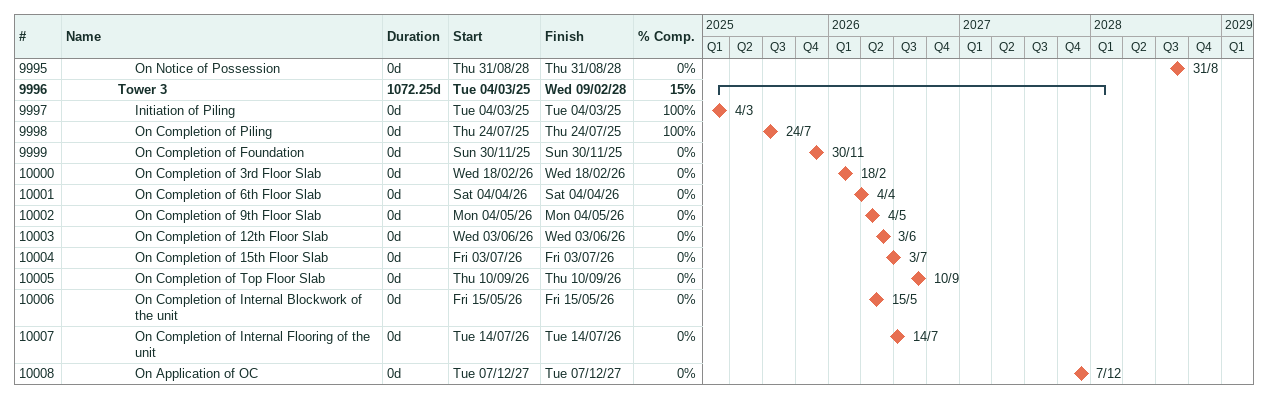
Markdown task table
| ID | Level | Task | Duration | Start | Finish | % complete |
|---|---|---|---|---|---|---|
| 9995 | 5 | On Notice of Possession | 0d | 2028-08-31 | 2028-08-31 | 0 |
| 9996 | 4 | **Tower 3** | 1072.25d | 2025-03-04 | 2028-02-09 | 15 |
| 9997 | 5 | Initiation of Piling | 0d | 2025-03-04 | 2025-03-04 | 100 |
| 9998 | 5 | On Completion of Piling | 0d | 2025-07-24 | 2025-07-24 | 100 |
| 9999 | 5 | On Completion of Foundation | 0d | 2025-11-30 | 2025-11-30 | 0 |
| 10000 | 5 | On Completion of 3rd Floor Slab | 0d | 2026-02-18 | 2026-02-18 | 0 |
| 10001 | 5 | On Completion of 6th Floor Slab | 0d | 2026-04-04 | 2026-04-04 | 0 |
| 10002 | 5 | On Completion of 9th Floor Slab | 0d | 2026-05-04 | 2026-05-04 | 0 |
| 10003 | 5 | On Completion of 12th Floor Slab | 0d | 2026-06-03 | 2026-06-03 | 0 |
| 10004 | 5 | On Completion of 15th Floor Slab | 0d | 2026-07-03 | 2026-07-03 | 0 |
| 10005 | 5 | On Completion of Top Floor Slab | 0d | 2026-09-10 | 2026-09-10 | 0 |
| 10006 | 5 | On Completion of Internal Blockwork of the unit | 0d | 2026-05-15 | 2026-05-15 | 0 |
| 10007 | 5 | On Completion of Internal Flooring of the unit | 0d | 2026-07-14 | 2026-07-14 | 0 |
| 10008 | 5 | On Application of OC | 0d | 2027-12-07 | 2027-12-07 | 0 |
